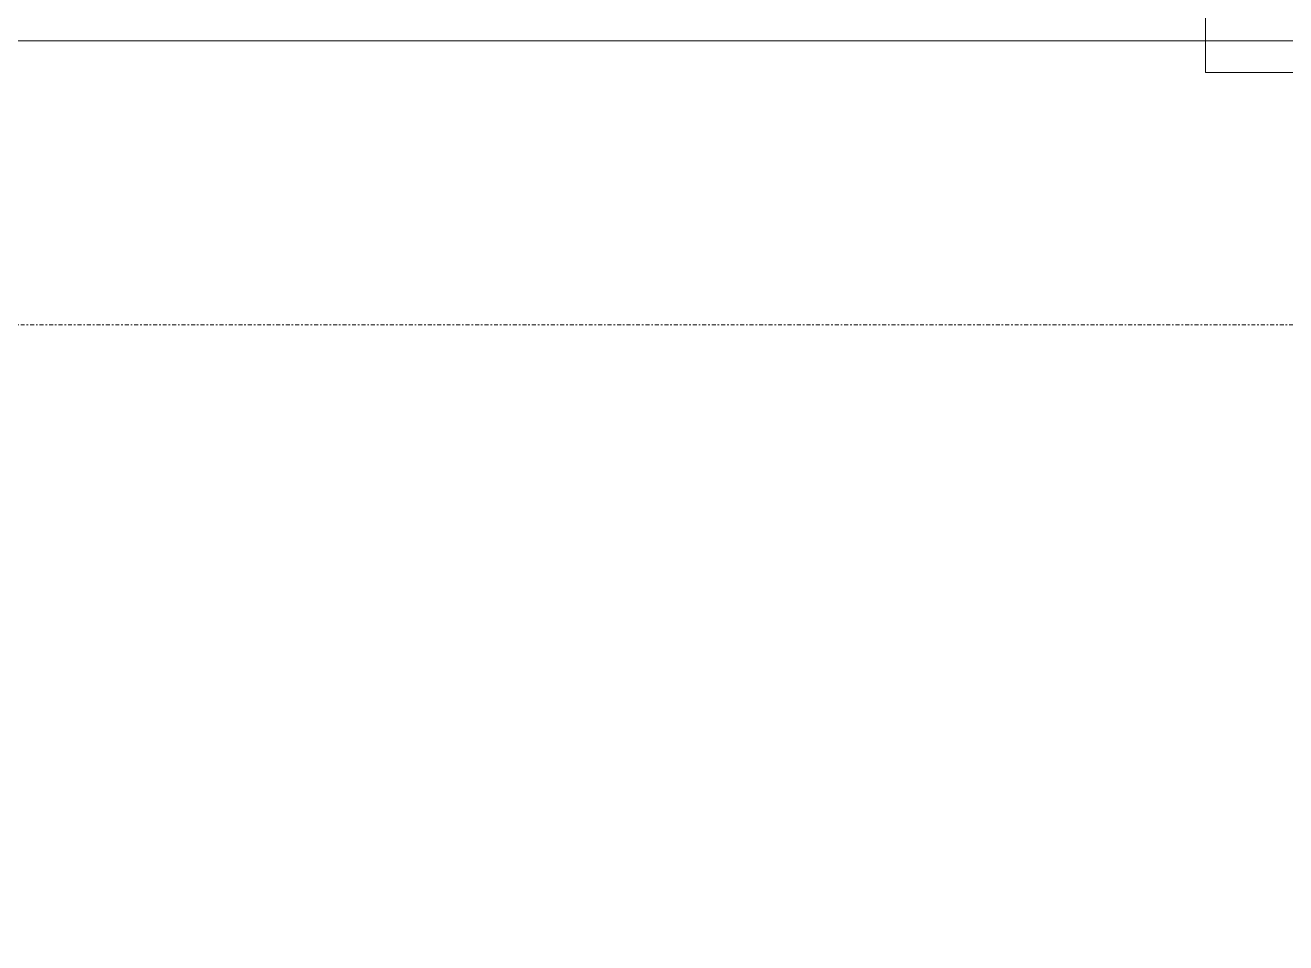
# Model space of a CAD drawing. Extents: x -1439 to 23780, y -1362 to 4476.
# Drawn here: x 14602.2 to 14682.1, y 2745.8 to 2804 of the extents above; entities that cross this region are included whole.
import ezdxf

# ---------------------------------------------------------------- set-up
doc = ezdxf.new("R2010")
doc.units = 0
doc.header["$MEASUREMENT"] = 0
doc.linetypes.add('Audi$0$DASHDOT2', pattern=[0.5, 0.25, -0.125, 0, -0.125])
doc.layers.get('0').update_dxf_attribs({"color": 9, "lineweight": 9})
for name, color, linetype, lineweight in [('Audi$0$06D', 8, 'Continuous', 9), ('Audi$0$14', 8, 'Continuous', 9), ('Audi$0$24', 8, 'Audi$0$DASHDOT2', 9), ('Audi$0$35', 8, 'Continuous', 9)]:
    doc.layers.add(name, color=color, linetype=linetype, lineweight=lineweight)

# ---------------------------------------------------------------- blocks, each defined once
blk = doc.blocks.new('Audi$0$P-AKS_AUDI')
at = {"layer": 'Audi$0$24'}
blk.add_lwpolyline([(-3840, 0), (360, 0)], dxfattribs=at)
blk = doc.blocks.new('Audi$0$fsdfsfsfsfd')
at = {"layer": 'Audi$0$06D', "elevation": 0}
blk.add_lwpolyline([(52591.75, -74474.977), (52589.75, -74474.977), (52589.75, -74595.977), (52591.75, -74595.977)], dxfattribs=at)
blk = doc.blocks.new('Audi$0$p-2. kat planı')
at = {"layer": 'Audi$0$14'}
blk.add_lwpolyline([(14677, 2819.3), (14677, 2803), (14675, 2803), (14554.5, 2803), (14554.5, 2743), (14489.5, 2743), (14489.5, 2447), (14554.5, 2447), (14554.5, 2363), (14470.5, 2363), (14470.5, 2447)], dxfattribs=at)
at = {"xscale": -1, "rotation": 270}
blk.add_blockref('Audi$0$fsdfsfsfsfd', (89272.977, -49788.75), dxfattribs=at)
at = {"layer": 'Audi$0$24'}
blk.add_blockref('Audi$0$P-AKS_AUDI', (16612.5, 2785), dxfattribs=at)

msp = doc.modelspace()

# ---------------------------------------------------------------- linework, layer by layer
at = {"layer": 'Audi$0$35'}
msp.add_lwpolyline([(14487.5, 2447), (14487.5, 2743), (14554.5, 2743), (14554.5, 2803), (15170.5, 2803), (15170.5, 2743), (15254.5, 2743), (15254.5, 2803), (15870.5, 2803), (15870.5, 2743), (15935.5, 2743), (15935.5, 2447), (15870.5, 2447), (15870.5, 2363), (15254.5, 2363), (15254.5, 2447), (15170.5, 2447), (15170.5, 2363), (14554.5, 2363), (14554.5, 2447)], close=True, dxfattribs=at)

# ---------------------------------------------------------------- block references
msp.add_blockref('Audi$0$p-2. kat planı', (0, 0))

doc.saveas('drawing.dxf')
